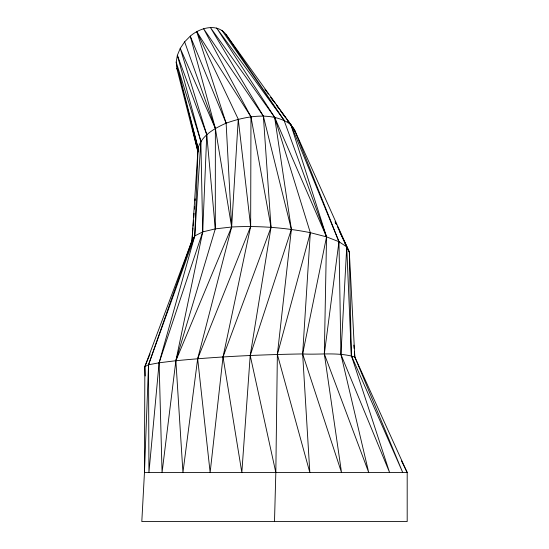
<?xml version="1.0" encoding="UTF-8"?>
<svg xmlns="http://www.w3.org/2000/svg" width="549" height="549" viewBox="0 0 549 549"><rect width="100%" height="100%" fill="white"/><g stroke="black" fill="none" stroke-linecap="round" stroke-linejoin="round"><path stroke-width="0.82" d="M354.4 351.882L354.819 356.98L407.193 472.497L407.193 521.55L141.807 521.55L144.462 472.497L144.861 366.581L148.532 364.79L159.107 362.793L175.872 360.734L231.651 227.012L215.373 128.425L180.244 48.36L206.76 134.622L202.711 231.911L175.872 360.734L182.941 472.497L197.667 358.737L231.651 227.012L226.119 123.168L190.27 36.138L184.642 41.834L180.244 48.36L177.361 55.271L200.859 141.347L194.758 235.933L159.107 362.793L162.065 472.497L175.872 360.734L215.29 228.864L215.373 128.425L190.27 36.138C199.712 27.875 216.924 22.77 225.913 34.292L294.593 130.003L349.308 251.984L354.819 356.98L402.719 472.497L351.339 355.519L346.735 246.858L339.515 231.41M275.824 472.497L277.369 354.469L291.382 229.4L274.637 117.294L216.635 28.013L283.991 120.121L326.545 236.866L324.335 353.94L341.512 472.497L302.65 353.94L310.315 232.666L274.637 117.294L210.377 27.45L263.376 116.168L291.382 229.4L250.207 355.498L241.828 472.497L223.024 356.953L250.66 226.476L250.968 116.82L203.59 28.692L263.376 116.168L271.034 227.286L250.207 355.498L275.824 472.497L274.5 521.55M145.224 375.976L144.861 366.581L191.972 240.668L194.758 235.933L202.711 231.911L215.29 228.864L231.651 227.012L238.259 119.208L196.727 31.657L226.119 123.168C214.7 128.315 201.771 135.198 198.072 148.127L191.972 240.668L148.532 364.79L144.462 472.497L407.193 472.497L401.511 460.968M191.972 240.668L192.953 227.876M193.09 226.167L193.543 220.197M193.742 217.637L194.072 213.369M194.401 209.107L194.593 206.548M195.053 200.577L195.183 198.868M276.572 105.133L290.798 124.458L326.545 236.866L302.65 353.94L309.828 472.497L277.369 354.469L310.315 232.666L326.545 236.866L338.966 241.704L346.735 246.858L340.943 354.482L368.715 472.497L324.335 353.94L338.966 241.704L294.593 130.003L288.012 121.034M144.861 366.581L150.055 353.954M226.119 123.168C246.453 116.031 271.927 111.227 290.798 124.458L338.966 241.704L340.943 354.482L389.591 472.497L351.339 355.519L349.308 251.984L337.306 226.38M175.872 360.734C218.001 356.61 260.329 354.627 302.65 353.94C319.882 354.922 338.157 351.895 354.819 356.98M231.651 227.012C257.982 225.591 284.451 227.533 310.315 232.666M287.765 121.254L289.865 123.944M291.965 126.641L294.593 130.003L294.724 131.602M264.886 89.261L268.44 94.092M270.98 97.544L275.557 103.754M270.808 97.564L272.832 100.323M276.373 105.154L278.906 108.606M280.93 111.365L285.48 117.582M221.933 30.353L283.991 120.121L225.913 34.292M196.727 31.657L250.968 116.82L271.034 227.286L223.024 356.953L210.143 472.497L197.667 358.737L250.66 226.476L238.259 119.208M344.957 243.667L349.308 251.984M335.123 221.727L336.578 224.829M335.178 222.139L335.906 223.683M177.519 69.86L176.833 68.35L176.202 62.085L177.361 55.271L206.76 134.622L215.29 228.864M274.637 117.294L326.545 236.866M184.642 41.834L215.373 128.425M191.203 123.662L191.807 126.167M192.205 127.835L197.997 152.011L176.833 68.35L198.072 148.127L198.264 150.522M353.837 345.088L354.119 348.485M198.072 148.127L194.758 235.933L148.532 364.79L148.937 472.497L159.107 362.793L202.711 231.911L200.859 141.347L176.202 62.085L198.072 148.127"/></g></svg>
